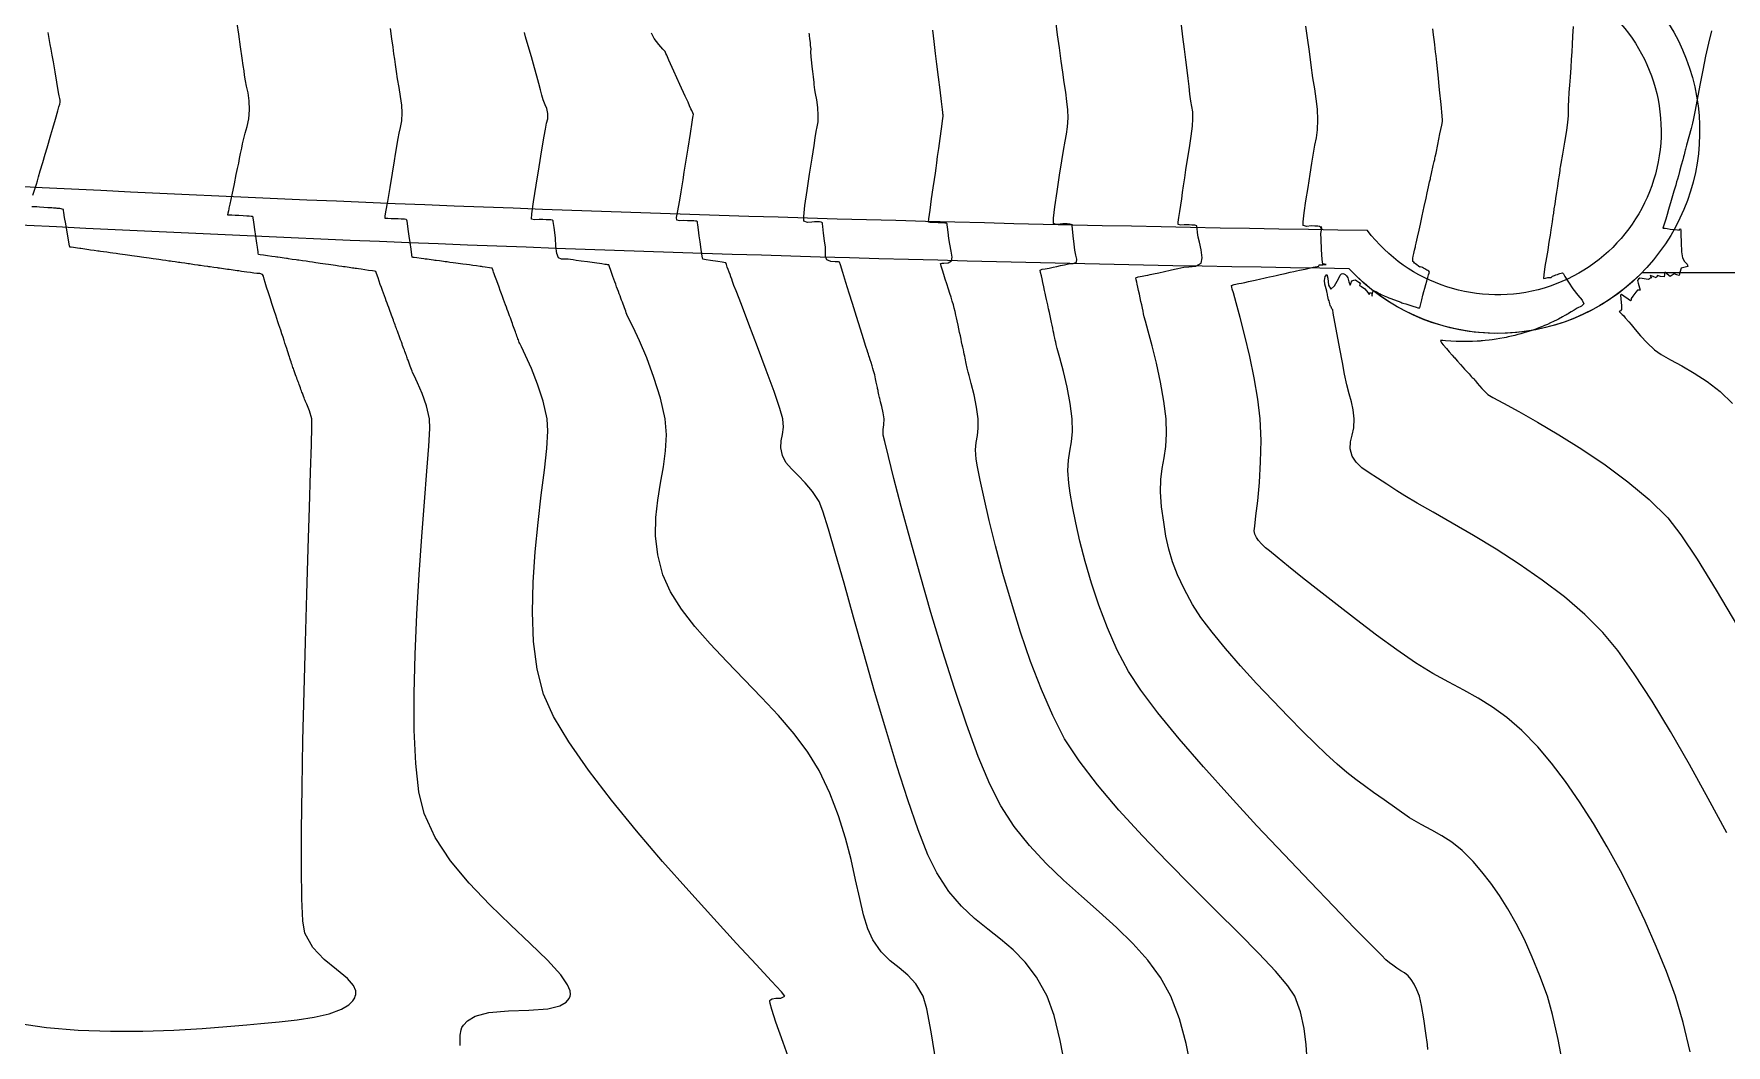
# Model space of a CAD drawing. Header units: millimetres. Extents: x 340454 to 342791, y 6993867 to 6995092.
# Drawn here: x 341503.4 to 341591.3, y 6994450.8 to 6994503.4 of the extents above; entities that cross this region are included whole.
import ezdxf

# ---------------------------------------------------------------- set-up
doc = ezdxf.new("R2010")
doc.units = ezdxf.units.MM
doc.header["$LTSCALE"] = 10
for name, color, linetype in [('T-HM-CURVA_INTERMEDIARIA', 45, 'Continuous'), ('T-HM-CURVA_MESTRA', 20, 'Continuous'), ('URB-Calçadas', 2, 'Continuous'), ('URB-Quadras', 3, 'Continuous')]:
    doc.layers.add(name, color=color, linetype=linetype)

msp = doc.modelspace()

# ---------------------------------------------------------------- linework, layer by layer
at = {"layer": 'T-HM-CURVA_INTERMEDIARIA', "color": 45, "linetype": 'Continuous', "lineweight": -3, "flags": 128}
for points, elevation in [([(341542.719, 6994449.765), (341542.279, 6994450.973), (341541.906, 6994452.037), (341541.694, 6994452.688), (341541.604, 6994453.011), (341541.585, 6994453.131), (341541.589, 6994453.159), (341541.617, 6994453.197), (341541.707, 6994453.248), (341541.893, 6994453.277), (341542.161, 6994453.289), (341542.364, 6994453.383), (341542.19, 6994453.611), (341541.678, 6994454.175), (341540.884, 6994455.029), (341539.865, 6994456.125), (341538.677, 6994457.415), (341537.376, 6994458.853), (341536.018, 6994460.391), (341534.66, 6994461.982), (341533.358, 6994463.578), (341532.169, 6994465.133), (341531.148, 6994466.598), (341530.352, 6994467.926), (341529.837, 6994469.071), (341529.501, 6994470.376), (341529.317, 6994471.813), (341529.256, 6994473.337), (341529.292, 6994474.904), (341529.399, 6994476.47), (341529.551, 6994477.991), (341529.719, 6994479.423), (341529.878, 6994480.723), (341530.001, 6994481.845), (341530.06, 6994482.746), (341530.031, 6994483.383), (341529.819, 6994484.294), (341529.525, 6994485.189), (341529.202, 6994486.003), (341528.905, 6994486.67), (341528.685, 6994487.122), (341528.598, 6994487.295), (341528.575, 6994487.356), (341528.553, 6994487.417), (341528.53, 6994487.481), (341528.505, 6994487.546), (341528.481, 6994487.614), (341528.455, 6994487.685), (341528.428, 6994487.757), (341528.401, 6994487.833), (341528.372, 6994487.91), (341528.343, 6994487.991), (341528.312, 6994488.074), (341528.28, 6994488.161), (341528.248, 6994488.249), (341528.215, 6994488.339), (341528.182, 6994488.43), (341528.147, 6994488.524), (341528.112, 6994488.621), (341528.074, 6994488.725), (341528.035, 6994488.83), (341527.994, 6994488.943), (341527.952, 6994489.058), (341527.906, 6994489.182), (341527.861, 6994489.306), (341527.811, 6994489.443), (341527.761, 6994489.58), (341527.705, 6994489.731), (341527.65, 6994489.882), (341527.588, 6994490.05), (341527.525, 6994490.222), (341527.458, 6994490.405), (341527.371, 6994490.642), (341527.312, 6994490.803), (341527.271, 6994490.916), (341527.24, 6994491.002), (341527.217, 6994491.065), (341527.196, 6994491.121), (341527.162, 6994491.213), (341527.036, 6994491.234), (341526.805, 6994491.268), (341526.67, 6994491.286), (341526.607, 6994491.295), (341526.545, 6994491.303), (341526.359, 6994491.327), (341526.16, 6994491.353), (341526.077, 6994491.364), (341525.994, 6994491.375), (341525.838, 6994491.395), (341525.651, 6994491.42), (341525.53, 6994491.436), (341525.409, 6994491.452), (341525.282, 6994491.469), (341525.141, 6994491.488), (341524.969, 6994491.511), (341524.829, 6994491.53), (341524.731, 6994491.543), (341524.632, 6994491.556), (341524.432, 6994491.583), (341524.254, 6994491.607), (341524.189, 6994491.616), (341524.124, 6994491.625), (341524.001, 6994491.641), (341523.795, 6994491.67), (341523.683, 6994491.685), (341523.615, 6994491.694), (341523.486, 6994491.712), (341523.25, 6994491.744), (341523.116, 6994491.763), (341523.064, 6994491.768), (341523.016, 6994491.777), (341522.995, 6994491.904), (341522.954, 6994492.197), (341522.905, 6994492.548), (341522.859, 6994492.865), (341522.806, 6994493.231), (341522.763, 6994493.532), (341522.744, 6994493.659), (341522.743, 6994493.71), (341522.695, 6994493.733), (341522.616, 6994493.747), (341522.559, 6994493.753), (341522.5, 6994493.757), (341522.437, 6994493.76), (341522.29, 6994493.766), (341522.11, 6994493.772), (341522.013, 6994493.776), (341521.917, 6994493.779), (341521.745, 6994493.782), (341521.603, 6994493.791), (341521.605, 6994493.849), (341521.616, 6994493.914), (341521.652, 6994494.135), (341521.742, 6994494.68), (341521.86, 6994495.4), (341521.983, 6994496.149), (341522.087, 6994496.778), (341522.146, 6994497.139), (341522.194, 6994497.427), (341522.231, 6994497.656), (341522.278, 6994497.943), (341522.336, 6994498.22), (341522.406, 6994498.523), (341522.466, 6994498.872), (341522.494, 6994499.282), (341522.473, 6994499.68), (341522.413, 6994500.134), (341522.334, 6994500.604), (341522.255, 6994501.05), (341522.193, 6994501.431), (341522.143, 6994501.786), (341522.104, 6994502.062), (341522.065, 6994502.338), (341522.016, 6994502.692), (341521.957, 6994503.12), (341521.883, 6994503.655)], 704), ([(341575.773, 6994450.615), (341575.741, 6994450.873), (341575.663, 6994451.466), (341575.557, 6994452.207), (341575.441, 6994452.908), (341575.329, 6994453.383), (341575.195, 6994453.725), (341575.053, 6994454.011), (341574.903, 6994454.246), (341574.747, 6994454.439), (341574.554, 6994454.608), (341574.369, 6994454.713), (341574.149, 6994454.85), (341573.944, 6994454.997), (341573.783, 6994455.117), (341573.594, 6994455.283), (341573.358, 6994455.517), (341572.791, 6994456.089), (341571.948, 6994456.947), (341570.882, 6994458.042), (341569.647, 6994459.323), (341568.299, 6994460.741), (341566.891, 6994462.244), (341565.477, 6994463.783), (341564.112, 6994465.307), (341562.85, 6994466.766), (341561.745, 6994468.11), (341560.851, 6994469.288), (341560.223, 6994470.251), (341559.638, 6994471.368), (341559.123, 6994472.525), (341558.675, 6994473.695), (341558.29, 6994474.851), (341557.964, 6994475.969), (341557.695, 6994477.02), (341557.48, 6994477.98), (341557.314, 6994478.822), (341557.195, 6994479.52), (341557.119, 6994480.048), (341557.075, 6994480.696), (341557.107, 6994481.23), (341557.18, 6994481.709), (341557.258, 6994482.189), (341557.307, 6994482.727), (341557.292, 6994483.383), (341557.191, 6994484.173), (341557.028, 6994485.023), (341556.839, 6994485.842), (341556.658, 6994486.545), (341556.521, 6994487.044), (341556.463, 6994487.251), (341556.439, 6994487.359), (341556.416, 6994487.467), (341556.392, 6994487.58), (341556.366, 6994487.703), (341556.339, 6994487.826), (341556.31, 6994487.961), (341556.281, 6994488.096), (341556.249, 6994488.245), (341556.218, 6994488.393), (341556.182, 6994488.56), (341556.146, 6994488.727), (341556.107, 6994488.91), (341556.067, 6994489.098), (341556.023, 6994489.301), (341555.991, 6994489.449), (341555.963, 6994489.579), (341555.929, 6994489.742), (341555.893, 6994489.909), (341555.861, 6994490.057), (341555.821, 6994490.242), (341555.774, 6994490.463), (341555.731, 6994490.663), (341555.699, 6994490.814), (341555.641, 6994490.978), (341555.636, 6994491.107), (341555.73, 6994491.155), (341555.897, 6994491.179), (341556.098, 6994491.21), (341556.303, 6994491.255), (341556.502, 6994491.299), (341556.691, 6994491.341), (341556.896, 6994491.387), (341557.1, 6994491.432), (341557.345, 6994491.45), (341557.516, 6994491.524), (341557.539, 6994491.676), (341557.492, 6994491.89), (341557.44, 6994492.151), (341557.402, 6994492.464), (341557.352, 6994492.882), (341557.308, 6994493.248), (341557.289, 6994493.406), (341557.288, 6994493.457), (341557.243, 6994493.481), (341557.179, 6994493.494), (341557.119, 6994493.501), (341557.033, 6994493.506), (341556.942, 6994493.51), (341556.806, 6994493.515), (341556.67, 6994493.497), (341556.47, 6994493.481), (341556.317, 6994493.535), (341556.316, 6994493.802), (341556.388, 6994494.4), (341556.506, 6994495.191), (341556.64, 6994496.034), (341556.762, 6994496.793), (341556.844, 6994497.328), (341556.924, 6994497.806), (341556.998, 6994498.178), (341557.055, 6994498.55), (341557.08, 6994499.028), (341557.065, 6994499.428), (341557.022, 6994499.869), (341556.957, 6994500.347), (341556.881, 6994500.857), (341556.801, 6994501.395), (341556.727, 6994501.957), (341556.635, 6994502.657), (341556.539, 6994503.337), (341556.457, 6994503.924)], 699), ([(341582.832, 6994449.598), (341582.536, 6994451.145), (341582.249, 6994452.43), (341581.976, 6994453.383), (341581.59, 6994454.443), (341581.191, 6994455.423), (341580.78, 6994456.326), (341580.358, 6994457.158), (341579.926, 6994457.921), (341579.485, 6994458.621), (341579.036, 6994459.263), (341578.579, 6994459.85), (341578.117, 6994460.387), (341577.545, 6994460.96), (341577.012, 6994461.388), (341576.495, 6994461.722), (341575.972, 6994462.012), (341575.422, 6994462.308), (341574.822, 6994462.658), (341574.149, 6994463.114), (341573.498, 6994463.584), (341572.952, 6994463.972), (341572.473, 6994464.314), (341572.024, 6994464.648), (341571.565, 6994465.013), (341571.059, 6994465.446), (341570.468, 6994465.985), (341569.939, 6994466.49), (341569.279, 6994467.14), (341568.524, 6994467.902), (341567.709, 6994468.744), (341566.87, 6994469.636), (341566.041, 6994470.546), (341565.259, 6994471.443), (341564.559, 6994472.294), (341563.975, 6994473.069), (341563.544, 6994473.736), (341563.108, 6994474.545), (341562.77, 6994475.272), (341562.511, 6994475.951), (341562.316, 6994476.611), (341562.166, 6994477.287), (341562.046, 6994478.009), (341561.937, 6994478.809), (341561.878, 6994479.582), (341561.901, 6994480.232), (341561.974, 6994480.81), (341562.068, 6994481.364), (341562.153, 6994481.944), (341562.198, 6994482.601), (341562.174, 6994483.383), (341562.062, 6994484.303), (341561.883, 6994485.292), (341561.667, 6994486.277), (341561.445, 6994487.182), (341561.246, 6994487.935), (341561.1, 6994488.462), (341561.037, 6994488.688), (341561.005, 6994488.836), (341560.973, 6994488.984), (341560.941, 6994489.137), (341560.904, 6994489.307), (341560.867, 6994489.479), (341560.828, 6994489.662), (341560.788, 6994489.851), (341560.744, 6994490.052), (341560.707, 6994490.224), (341560.675, 6994490.378), (341560.652, 6994490.483), (341560.611, 6994490.608), (341560.603, 6994490.712), (341560.723, 6994490.755), (341560.935, 6994490.794), (341561.095, 6994490.821), (341561.221, 6994490.849), (341561.347, 6994490.877), (341561.513, 6994490.914), (341561.787, 6994490.974), (341562.097, 6994491.043), (341562.379, 6994491.106), (341562.611, 6994491.157), (341562.782, 6994491.195), (341562.94, 6994491.23), (341563.099, 6994491.266), (341563.355, 6994491.276), (341563.72, 6994491.31), (341564.001, 6994491.466), (341564.054, 6994491.751), (341563.995, 6994492.154), (341563.899, 6994492.553), (341563.837, 6994492.828), (341563.808, 6994493.065), (341563.784, 6994493.263), (341563.774, 6994493.348), (341563.772, 6994493.402), (341563.714, 6994493.426), (341563.663, 6994493.436), (341563.594, 6994493.443), (341563.514, 6994493.448), (341563.363, 6994493.454), (341563.119, 6994493.464), (341562.932, 6994493.446), (341562.802, 6994493.477), (341562.791, 6994493.601), (341562.828, 6994493.84), (341562.887, 6994494.152), (341562.943, 6994494.49), (341562.988, 6994494.814), (341563.032, 6994495.133), (341563.082, 6994495.487), (341563.141, 6994495.911), (341563.202, 6994496.318), (341563.288, 6994496.859), (341563.384, 6994497.465), (341563.472, 6994498.066), (341563.538, 6994498.591), (341563.565, 6994498.97), (341563.553, 6994499.328), (341563.516, 6994499.608), (341563.465, 6994499.887), (341563.411, 6994500.246), (341563.362, 6994500.653), (341563.314, 6994501.056), (341563.26, 6994501.5), (341563.196, 6994502.035), (341563.127, 6994502.593), (341563.048, 6994503.234), (341562.973, 6994503.841)], 698), ([(341589.395, 6994450.5), (341589.033, 6994452.02), (341588.624, 6994453.383), (341588.156, 6994454.664), (341587.629, 6994455.972), (341587.05, 6994457.29), (341586.426, 6994458.603), (341585.767, 6994459.895), (341585.078, 6994461.15), (341584.37, 6994462.354), (341583.648, 6994463.49), (341582.922, 6994464.542), (341582.199, 6994465.496), (341581.486, 6994466.336), (341580.656, 6994467.185), (341579.875, 6994467.861), (341579.123, 6994468.407), (341578.381, 6994468.866), (341577.63, 6994469.282), (341576.851, 6994469.698), (341576.024, 6994470.157), (341575.129, 6994470.703), (341574.149, 6994471.378), (341573.109, 6994472.149), (341572.07, 6994472.936), (341571.062, 6994473.713), (341570.115, 6994474.452), (341569.258, 6994475.129), (341568.523, 6994475.718), (341567.938, 6994476.191), (341567.535, 6994476.523), (341567.342, 6994476.687), (341567.133, 6994476.891), (341566.973, 6994477.069), (341566.865, 6994477.221), (341566.788, 6994477.388), (341566.754, 6994477.571), (341566.775, 6994477.809), (341566.841, 6994478.346), (341566.929, 6994479.121), (341567.017, 6994480.073), (341567.082, 6994481.141), (341567.103, 6994482.265), (341567.057, 6994483.383), (341566.936, 6994484.403), (341566.746, 6994485.506), (341566.513, 6994486.625), (341566.261, 6994487.693), (341566.019, 6994488.643), (341565.813, 6994489.409), (341565.668, 6994489.926), (341565.611, 6994490.125), (341565.579, 6994490.228), (341565.57, 6994490.317), (341565.705, 6994490.358), (341565.944, 6994490.405), (341566.091, 6994490.432), (341566.175, 6994490.451), (341566.259, 6994490.47), (341566.447, 6994490.511), (341566.796, 6994490.589), (341567.093, 6994490.655), (341567.256, 6994490.691), (341567.386, 6994490.719), (341567.548, 6994490.756), (341567.726, 6994490.795), (341567.891, 6994490.831), (341568.095, 6994490.877), (341568.359, 6994490.935), (341568.618, 6994490.993), (341568.8, 6994491.033), (341568.949, 6994491.066), (341569.098, 6994491.099), (341569.389, 6994491.164), (341569.805, 6994491.256), (341570.022, 6994491.304), (341570.1, 6994491.321), (341570.124, 6994491.381), (341570.307, 6994491.39), (341570.487, 6994491.407), (341570.406, 6994491.41), (341570.309, 6994491.419), (341570.284, 6994491.661), (341570.25, 6994492.181), (341570.222, 6994492.716), (341570.212, 6994493.007), (341570.239, 6994493.188), (341570.26, 6994493.289), (341570.195, 6994493.291), (341570.26, 6994493.338), (341570.195, 6994493.34), (341570.256, 6994493.347), (341570.193, 6994493.348), (341570.135, 6994493.377), (341570.056, 6994493.387), (341570.006, 6994493.39), (341569.9, 6994493.394), (341569.708, 6994493.401), (341569.483, 6994493.376), (341569.288, 6994493.418), (341569.284, 6994493.623), (341569.339, 6994494.083), (341569.432, 6994494.707), (341569.543, 6994495.406), (341569.653, 6994496.091), (341569.74, 6994496.67), (341569.824, 6994497.19), (341569.906, 6994497.602), (341569.977, 6994497.979), (341570.028, 6994498.391), (341570.051, 6994498.912), (341570.032, 6994499.476), (341569.975, 6994500), (341569.893, 6994500.526), (341569.8, 6994501.095), (341569.709, 6994501.749), (341569.614, 6994502.474), (341569.514, 6994503.178), (341569.43, 6994503.786)], 697), ([(341591.289, 6994461.874), (341590.334, 6994463.663), (341589.355, 6994465.432), (341588.373, 6994467.131), (341587.411, 6994468.714), (341586.489, 6994470.133), (341585.63, 6994471.339), (341584.856, 6994472.285), (341583.922, 6994473.22), (341582.861, 6994474.129), (341581.712, 6994475.003), (341580.516, 6994475.833), (341579.311, 6994476.609), (341578.138, 6994477.323), (341577.037, 6994477.966), (341576.048, 6994478.529), (341575.21, 6994479.001), (341574.564, 6994479.376), (341574.149, 6994479.642), (341573.636, 6994479.994), (341573.154, 6994480.296), (341572.719, 6994480.571), (341572.345, 6994480.839), (341572.047, 6994481.123), (341571.838, 6994481.444), (341571.733, 6994481.831), (341571.756, 6994482.182), (341571.841, 6994482.533), (341571.924, 6994482.921), (341571.939, 6994483.383), (341571.881, 6994483.851), (341571.794, 6994484.268), (341571.687, 6994484.682), (341571.567, 6994485.142), (341571.443, 6994485.697), (341571.326, 6994486.303), (341571.192, 6994487.023), (341571.058, 6994487.757), (341570.941, 6994488.405), (341570.858, 6994488.869), (341570.825, 6994489.047), (341570.775, 6994489.095), (341570.761, 6994489.145), (341570.747, 6994489.193), (341570.708, 6994489.232), (341570.695, 6994489.286), (341570.678, 6994489.352), (341570.656, 6994489.442), (341570.637, 6994489.52), (341570.613, 6994489.567), (341570.593, 6994489.659), (341570.578, 6994489.732), (341570.561, 6994489.809), (341570.549, 6994489.867), (341570.537, 6994489.922), (341570.526, 6994489.971), (341570.516, 6994490.02), (341570.481, 6994490.14), (341570.421, 6994490.375), (341570.396, 6994490.577), (341570.442, 6994490.782), (341570.521, 6994490.881), (341570.565, 6994490.685), (341570.615, 6994490.321), (341570.725, 6994490.111), (341570.921, 6994490.289), (341571.121, 6994490.648), (341571.217, 6994490.85), (341571.281, 6994490.922), (341571.345, 6994490.924), (341571.407, 6994490.908), (341571.48, 6994490.881), (341571.544, 6994490.808), (341571.615, 6994490.704), (341571.668, 6994490.492), (341571.727, 6994490.322), (341571.773, 6994490.42), (341571.818, 6994490.544), (341571.921, 6994490.584), (341572.014, 6994490.597), (341572.08, 6994490.558), (341572.131, 6994490.52), (341572.186, 6994490.486), (341572.264, 6994490.436), (341572.241, 6994490.379), (341572.22, 6994490.316), (341572.32, 6994490.254), (341572.496, 6994490.131), (341572.645, 6994489.952), (341572.723, 6994489.848), (341572.76, 6994489.9), (341572.792, 6994489.952), (341572.858, 6994489.908), (341572.864, 6994489.826), (341572.878, 6994489.748), (341572.884, 6994489.811), (341572.885, 6994489.893), (341572.909, 6994489.977), (341572.946, 6994490.048), (341573.098, 6994489.978), (341573.243, 6994489.896), (341573.292, 6994489.873), (341573.34, 6994489.85), (341573.502, 6994489.779), (341573.669, 6994489.705), (341573.738, 6994489.674), (341573.792, 6994489.649), (341573.847, 6994489.627), (341573.98, 6994489.578), (341574.225, 6994489.487), (341574.365, 6994489.435), (341574.416, 6994489.415), (341574.467, 6994489.396), (341574.619, 6994489.35), (341574.889, 6994489.269), (341575.045, 6994489.222), (341575.106, 6994489.205), (341575.167, 6994489.189), (341575.256, 6994489.157), (341575.351, 6994489.143), (341575.394, 6994489.287), (341575.454, 6994489.566), (341575.507, 6994489.807), (341575.557, 6994489.991), (341575.611, 6994490.175), (341575.664, 6994490.358), (341575.713, 6994490.53), (341575.737, 6994490.614), (341575.75, 6994490.666), (341575.764, 6994490.717), (341575.784, 6994490.795), (341575.804, 6994490.87), (341575.834, 6994490.954), (341575.853, 6994491.008), (341575.818, 6994491.045), (341575.771, 6994491.08), (341575.717, 6994491.114), (341575.67, 6994491.141), (341575.619, 6994491.169), (341575.539, 6994491.211), (341575.493, 6994491.236), (341575.409, 6994491.284), (341575.352, 6994491.269), (341575.285, 6994491.317), (341575.202, 6994491.378), (341575.134, 6994491.428), (341575.081, 6994491.468), (341575.032, 6994491.516), (341574.983, 6994491.549), (341574.981, 6994491.623), (341574.985, 6994491.724), (341575.008, 6994491.832), (341575.042, 6994491.972), (341575.081, 6994492.141), (341575.108, 6994492.261), (341575.121, 6994492.32), (341575.134, 6994492.378), (341575.166, 6994492.515), (341575.235, 6994492.816), (341575.317, 6994493.177), (341575.384, 6994493.488), (341575.48, 6994493.932), (341575.583, 6994494.416), (341575.675, 6994494.847), (341575.736, 6994495.13), (341575.803, 6994495.433), (341575.86, 6994495.687), (341575.886, 6994495.801), (341575.897, 6994495.854), (341575.909, 6994495.907), (341575.959, 6994496.131), (341576.05, 6994496.535), (341576.1, 6994496.759), (341576.122, 6994496.855), (341576.135, 6994496.916), (341576.151, 6994496.985), (341576.192, 6994497.184), (341576.286, 6994497.64), (341576.398, 6994498.18), (341576.491, 6994498.633), (341576.531, 6994498.824), (341576.533, 6994498.896), (341576.51, 6994499.128), (341576.452, 6994499.706), (341576.376, 6994500.469), (341576.298, 6994501.253), (341576.233, 6994501.897), (341576.198, 6994502.236), (341576.173, 6994502.452), (341576.152, 6994502.622), (341576.125, 6994502.837), (341576.096, 6994503.085), (341576.066, 6994503.332), (341576.03, 6994503.637)], 696), ([(341503.316, 6994495.007), (341503.43, 6994495.362), (341503.493, 6994495.575), (341503.543, 6994495.745), (341503.605, 6994495.959), (341503.695, 6994496.263), (341503.824, 6994496.698), (341503.954, 6994497.138), (341504.05, 6994497.462), (341504.12, 6994497.702), (341504.176, 6994497.893), (341504.246, 6994498.134), (341504.345, 6994498.477), (341504.48, 6994498.948), (341504.603, 6994499.378), (341504.667, 6994499.599), (341504.709, 6994499.734), (341504.735, 6994499.84), (341504.721, 6994499.941), (341504.704, 6994500.016), (341504.693, 6994500.087), (341504.68, 6994500.157), (341504.665, 6994500.248), (341504.632, 6994500.435), (341504.557, 6994500.865), (341504.463, 6994501.405), (341504.373, 6994501.921), (341504.311, 6994502.277), (341504.255, 6994502.589), (341504.211, 6994502.837), (341504.155, 6994503.149), (341504.102, 6994503.453)], 706), ([(341550.23, 6994449.921), (341549.968, 6994451.543), (341549.739, 6994452.731), (341549.553, 6994453.383), (341549.175, 6994454.022), (341548.752, 6994454.485), (341548.3, 6994454.858), (341547.836, 6994455.229), (341547.376, 6994455.684), (341546.938, 6994456.31), (341546.682, 6994456.886), (341546.462, 6994457.613), (341546.257, 6994458.469), (341546.046, 6994459.433), (341545.806, 6994460.483), (341545.518, 6994461.598), (341545.16, 6994462.756), (341544.711, 6994463.935), (341544.149, 6994465.113), (341543.562, 6994466.07), (341542.846, 6994467.022), (341542.035, 6994467.968), (341541.16, 6994468.909), (341540.255, 6994469.843), (341539.354, 6994470.77), (341538.488, 6994471.689), (341537.69, 6994472.599), (341536.994, 6994473.5), (341536.432, 6994474.391), (341536.038, 6994475.272), (341535.766, 6994476.313), (341535.657, 6994477.303), (341535.672, 6994478.248), (341535.771, 6994479.156), (341535.914, 6994480.034), (341536.063, 6994480.889), (341536.178, 6994481.727), (341536.219, 6994482.556), (341536.148, 6994483.383), (341535.905, 6994484.463), (341535.572, 6994485.536), (341535.193, 6994486.546), (341534.817, 6994487.434), (341534.488, 6994488.144), (341534.255, 6994488.619), (341534.162, 6994488.802), (341534.132, 6994488.886), (341534.101, 6994488.971), (341534.069, 6994489.058), (341534.035, 6994489.15), (341534.001, 6994489.244), (341533.965, 6994489.342), (341533.928, 6994489.441), (341533.89, 6994489.547), (341533.851, 6994489.653), (341533.809, 6994489.766), (341533.768, 6994489.88), (341533.723, 6994490.002), (341533.679, 6994490.122), (341533.633, 6994490.248), (341533.587, 6994490.374), (341533.539, 6994490.504), (341533.49, 6994490.637), (341533.437, 6994490.782), (341533.383, 6994490.929), (341533.326, 6994491.085), (341533.26, 6994491.273), (341533.219, 6994491.377), (341533.163, 6994491.388), (341533.109, 6994491.393), (341533.025, 6994491.405), (341532.856, 6994491.428), (341532.49, 6994491.48), (341532.11, 6994491.533), (341531.796, 6994491.577), (341531.537, 6994491.614), (341531.377, 6994491.636), (341531.244, 6994491.655), (341531.111, 6994491.673), (341530.967, 6994491.669), (341530.775, 6994491.672), (341530.61, 6994491.744), (341530.532, 6994491.968), (341530.482, 6994492.356), (341530.448, 6994492.767), (341530.422, 6994493.061), (341530.385, 6994493.318), (341530.354, 6994493.534), (341530.341, 6994493.626), (341530.34, 6994493.677), (341530.293, 6994493.7), (341530.215, 6994493.713), (341530.159, 6994493.719), (341530.101, 6994493.723), (341530.044, 6994493.726), (341529.971, 6994493.729), (341529.805, 6994493.734), (341529.615, 6994493.741), (341529.374, 6994493.716), (341529.211, 6994493.755), (341529.224, 6994494.024), (341529.311, 6994494.66), (341529.445, 6994495.522), (341529.601, 6994496.47), (341529.752, 6994497.365), (341529.871, 6994498.067), (341529.933, 6994498.435), (341529.996, 6994498.736), (341530.051, 6994498.976), (341530.058, 6994499.248), (341530.004, 6994499.501), (341529.914, 6994499.697), (341529.815, 6994499.948), (341529.746, 6994500.197), (341529.676, 6994500.48), (341529.595, 6994500.807), (341529.495, 6994501.187), (341529.372, 6994501.621), (341529.209, 6994502.185), (341529.041, 6994502.758), (341528.905, 6994503.219), (341528.839, 6994503.445)], 703), ([(341556.963, 6994449.579), (341556.676, 6994451.092), (341556.351, 6994452.384), (341555.988, 6994453.383), (341555.449, 6994454.369), (341554.86, 6994455.155), (341554.232, 6994455.798), (341553.577, 6994456.353), (341552.904, 6994456.878), (341552.226, 6994457.428), (341551.551, 6994458.06), (341550.892, 6994458.83), (341550.26, 6994459.795), (341549.804, 6994460.738), (341549.297, 6994462.025), (341548.754, 6994463.586), (341548.186, 6994465.352), (341547.607, 6994467.254), (341547.031, 6994469.224), (341546.469, 6994471.191), (341545.936, 6994473.087), (341545.443, 6994474.843), (341545.006, 6994476.389), (341544.635, 6994477.657), (341544.345, 6994478.577), (341544.149, 6994479.08), (341543.807, 6994479.614), (341543.432, 6994480.057), (341543.055, 6994480.435), (341542.709, 6994480.778), (341542.426, 6994481.115), (341542.239, 6994481.472), (341542.156, 6994481.882), (341542.176, 6994482.234), (341542.242, 6994482.573), (341542.291, 6994482.941), (341542.265, 6994483.383), (341542.116, 6994483.914), (341541.812, 6994484.802), (341541.407, 6994485.918), (341540.953, 6994487.129), (341540.504, 6994488.305), (341540.114, 6994489.314), (341539.838, 6994490.026), (341539.727, 6994490.309), (341539.688, 6994490.417), (341539.648, 6994490.524), (341539.608, 6994490.636), (341539.564, 6994490.754), (341539.521, 6994490.872), (341539.475, 6994490.999), (341539.425, 6994491.134), (341539.379, 6994491.26), (341539.339, 6994491.392), (341539.296, 6994491.487), (341539.208, 6994491.509), (341539.11, 6994491.517), (341538.886, 6994491.554), (341538.511, 6994491.614), (341538.29, 6994491.65), (341538.194, 6994491.658), (341538.111, 6994491.679), (341538.077, 6994491.836), (341538.023, 6994492.178), (341537.966, 6994492.572), (341537.922, 6994492.885), (341537.882, 6994493.196), (341537.851, 6994493.457), (341537.839, 6994493.568), (341537.837, 6994493.621), (341537.777, 6994493.647), (341537.727, 6994493.656), (341537.637, 6994493.665), (341537.58, 6994493.668), (341537.498, 6994493.671), (341537.317, 6994493.677), (341537.127, 6994493.684), (341536.903, 6994493.66), (341536.751, 6994493.696), (341536.738, 6994493.84), (341536.785, 6994494.11), (341536.859, 6994494.459), (341536.931, 6994494.84), (341536.985, 6994495.181), (341537.033, 6994495.48), (341537.083, 6994495.797), (341537.146, 6994496.189), (341537.229, 6994496.714), (341537.346, 6994497.447), (341537.466, 6994498.201), (341537.559, 6994498.791), (341537.598, 6994499.033), (341537.611, 6994499.118), (341537.623, 6994499.19), (341537.587, 6994499.271), (341537.533, 6994499.393), (341537.49, 6994499.489), (341537.422, 6994499.642), (341537.339, 6994499.827), (341537.193, 6994500.151), (341536.919, 6994500.757), (341536.607, 6994501.446), (341536.347, 6994502.018), (341536.232, 6994502.274), (341536.192, 6994502.368), (341536.148, 6994502.46), (341536.037, 6994502.584), (341535.821, 6994502.826), (341535.587, 6994503.133), (341535.439, 6994503.415)], 702), ([(341563.469, 6994449.605), (341563.22, 6994450.93), (341562.876, 6994452.206), (341562.422, 6994453.383), (341561.884, 6994454.353), (341561.219, 6994455.26), (341560.45, 6994456.12), (341559.604, 6994456.948), (341558.704, 6994457.763), (341557.777, 6994458.58), (341556.845, 6994459.416), (341555.935, 6994460.287), (341555.071, 6994461.211), (341554.278, 6994462.203), (341553.581, 6994463.28), (341553.016, 6994464.41), (341552.418, 6994465.848), (341551.799, 6994467.527), (341551.173, 6994469.378), (341550.554, 6994471.333), (341549.955, 6994473.323), (341549.391, 6994475.282), (341548.874, 6994477.139), (341548.418, 6994478.828), (341548.038, 6994480.279), (341547.746, 6994481.424), (341547.556, 6994482.196), (341547.483, 6994482.525), (341547.48, 6994482.829), (341547.519, 6994483.076), (341547.527, 6994483.383), (341547.481, 6994483.696), (341547.41, 6994484.019), (341547.344, 6994484.273), (341547.314, 6994484.377), (341547.302, 6994484.432), (341547.289, 6994484.493), (341547.275, 6994484.559), (341547.259, 6994484.633), (341547.242, 6994484.713), (341547.223, 6994484.803), (341547.212, 6994484.853), (341547.201, 6994484.904), (341547.189, 6994484.959), (341547.177, 6994485.017), (341547.163, 6994485.08), (341547.149, 6994485.146), (341547.134, 6994485.217), (341547.118, 6994485.293), (341547.1, 6994485.374), (341547.081, 6994485.463), (341547.062, 6994485.557), (341547.039, 6994485.662), (341547.01, 6994485.767), (341546.976, 6994485.882), (341546.94, 6994486.001), (341546.897, 6994486.138), (341546.845, 6994486.303), (341546.8, 6994486.446), (341546.764, 6994486.561), (341546.734, 6994486.659), (341546.708, 6994486.743), (341546.682, 6994486.826), (341546.643, 6994486.95), (341546.598, 6994487.093), (341546.565, 6994487.199), (341546.532, 6994487.306), (341546.461, 6994487.533), (341546.301, 6994488.046), (341546.094, 6994488.706), (341545.885, 6994489.376), (341545.717, 6994489.917), (341545.545, 6994490.47), (341545.384, 6994490.988), (341545.264, 6994491.375), (341545.213, 6994491.529), (341545.163, 6994491.54), (341545.11, 6994491.546), (341544.99, 6994491.538), (341544.757, 6994491.549), (341544.554, 6994491.636), (341544.479, 6994491.808), (341544.479, 6994492.032), (341544.472, 6994492.306), (341544.434, 6994492.621), (341544.385, 6994493.022), (341544.343, 6994493.369), (341544.324, 6994493.518), (341544.324, 6994493.569), (341544.256, 6994493.598), (341544.168, 6994493.611), (341544.118, 6994493.615), (341544.068, 6994493.618), (341544.001, 6994493.621), (341543.912, 6994493.624), (341543.776, 6994493.602), (341543.538, 6994493.583), (341543.353, 6994493.646), (341543.348, 6994493.899), (341543.411, 6994494.471), (341543.52, 6994495.244), (341543.651, 6994496.099), (341543.781, 6994496.919), (341543.888, 6994497.586), (341543.949, 6994497.981), (341544.004, 6994498.307), (341544.055, 6994498.56), (341544.093, 6994498.814), (341544.108, 6994499.14), (341544.083, 6994499.55), (341544.025, 6994499.957), (341543.964, 6994500.288), (341543.93, 6994500.467), (341543.909, 6994500.616), (341543.893, 6994500.746), (341543.886, 6994500.868), (341543.879, 6994500.991), (341543.86, 6994501.156), (341543.826, 6994501.422), (341543.793, 6994501.684), (341543.767, 6994501.875), (341543.746, 6994502.028), (341543.731, 6994502.191), (341543.726, 6994502.451), (341543.728, 6994502.604), (341543.72, 6994502.691), (341543.709, 6994502.777), (341543.694, 6994502.917), (341543.67, 6994503.14), (341543.655, 6994503.273), (341543.646, 6994503.35), (341543.638, 6994503.426)], 701), ([(341590.501, 6994503.532), (341590.345, 6994502.9), (341590.198, 6994502.227), (341590.053, 6994501.49), (341589.899, 6994500.711), (341589.751, 6994499.968), (341589.627, 6994499.338), (341589.541, 6994498.902), (341589.508, 6994498.737), (341589.49, 6994498.667), (341589.437, 6994498.466), (341589.322, 6994498.028), (341589.207, 6994497.592), (341589.155, 6994497.392), (341589.141, 6994497.344), (341589.124, 6994497.279), (341589.101, 6994497.191), (341589.074, 6994497.1), (341589.043, 6994496.99), (341589.004, 6994496.842), (341588.928, 6994496.555), (341588.844, 6994496.239), (341588.78, 6994496.004), (341588.732, 6994495.834), (341588.691, 6994495.699), (341588.64, 6994495.529), (341588.547, 6994495.214), (341588.401, 6994494.72), (341588.262, 6994494.25), (341588.19, 6994494.006), (341588.156, 6994493.884), (341588.122, 6994493.761), (341588.073, 6994493.604), (341588.008, 6994493.397), (341587.979, 6994493.29), (341588.029, 6994493.286), (341588.087, 6994493.286), (341588.191, 6994493.269), (341588.359, 6994493.243), (341588.527, 6994493.22), (341588.735, 6994493.194), (341588.838, 6994493.182), (341588.844, 6994493.234), (341588.895, 6994493.246), (341588.911, 6994493.173), (341588.914, 6994492.977), (341588.925, 6994492.536), (341588.949, 6994492.056), (341588.992, 6994491.743), (341589.105, 6994491.554), (341589.236, 6994491.41), (341589.28, 6994491.303), (341589.125, 6994491.258), (341588.919, 6994491.204), (341588.849, 6994490.985), (341588.813, 6994490.82), (341588.694, 6994490.858), (341588.563, 6994490.911), (341588.458, 6994490.839), (341588.357, 6994490.775), (341588.203, 6994490.893), (341588.073, 6994490.997), (341588.061, 6994490.886), (341588.044, 6994490.762), (341587.859, 6994490.783), (341587.692, 6994490.822), (341587.655, 6994490.768), (341587.619, 6994490.715), (341587.466, 6994490.777), (341587.319, 6994490.834), (341587.356, 6994490.766), (341587.4, 6994490.703), (341587.317, 6994490.693), (341587.277, 6994490.661), (341587.232, 6994490.628), (341587.114, 6994490.645), (341586.902, 6994490.678), (341586.773, 6994490.69), (341586.711, 6994490.636), (341586.664, 6994490.567), (341586.695, 6994490.425), (341586.758, 6994490.191), (341586.788, 6994490.063), (341586.729, 6994490.065), (341586.664, 6994490.067), (341586.568, 6994489.954), (341586.409, 6994489.75), (341586.323, 6994489.635), (341586.325, 6994489.548), (341586.287, 6994489.508), (341586.166, 6994489.592), (341585.942, 6994489.749), (341585.82, 6994489.834), (341585.781, 6994489.8), (341585.795, 6994489.611), (341585.82, 6994489.26), (341585.827, 6994489.057), (341585.766, 6994488.999), (341585.713, 6994488.956), (341585.761, 6994488.904), (341585.806, 6994488.855), (341585.859, 6994488.809), (341585.926, 6994488.747), (341586.025, 6994488.63), (341586.2, 6994488.426), (341586.323, 6994488.276), (341586.534, 6994488.018), (341586.817, 6994487.69), (341587.156, 6994487.328), (341587.536, 6994486.971), (341587.893, 6994486.719), (341588.379, 6994486.444), (341588.96, 6994486.129), (341589.605, 6994485.761), (341590.28, 6994485.324), (341590.954, 6994484.803), (341591.594, 6994484.182)], 694), ([(341502.501, 6994451.98), (341504.024, 6994451.755), (341505.658, 6994451.624), (341507.343, 6994451.57), (341509.018, 6994451.578), (341510.625, 6994451.631), (341512.102, 6994451.713), (341513.389, 6994451.807), (341514.428, 6994451.896), (341515.157, 6994451.966), (341516.11, 6994452.06), (341517.043, 6994452.167), (341517.918, 6994452.302), (341518.696, 6994452.477), (341519.338, 6994452.707), (341519.727, 6994452.939), (341519.934, 6994453.145), (341520.027, 6994453.3), (341520.059, 6994453.383), (341520.082, 6994453.48), (341520.078, 6994453.67), (341519.962, 6994453.944), (341519.645, 6994454.305), (341519.079, 6994454.773), (341518.439, 6994455.298), (341517.849, 6994455.917), (341517.435, 6994456.669), (341517.341, 6994457.294), (341517.285, 6994458.448), (341517.261, 6994460.046), (341517.264, 6994462.006), (341517.291, 6994464.242), (341517.337, 6994466.672), (341517.396, 6994469.211), (341517.464, 6994471.775), (341517.536, 6994474.28), (341517.608, 6994476.643), (341517.675, 6994478.78), (341517.732, 6994480.606), (341517.774, 6994482.038), (341517.797, 6994482.991), (341517.797, 6994483.383), (341517.681, 6994483.798), (341517.538, 6994484.138), (341517.468, 6994484.281), (341517.447, 6994484.339), (341517.422, 6994484.405), (341517.395, 6994484.48), (341517.364, 6994484.564), (341517.346, 6994484.614), (341517.329, 6994484.66), (341517.309, 6994484.715), (341517.287, 6994484.775), (341517.263, 6994484.841), (341517.236, 6994484.914), (341517.206, 6994484.996), (341517.173, 6994485.087), (341517.146, 6994485.16), (341517.117, 6994485.237), (341517.095, 6994485.297), (341517.072, 6994485.362), (341517.046, 6994485.431), (341517.019, 6994485.506), (341516.989, 6994485.587), (341516.957, 6994485.675), (341516.94, 6994485.722), (341516.922, 6994485.771), (341516.903, 6994485.823), (341516.884, 6994485.876), (341516.863, 6994485.932), (341516.841, 6994485.991), (341516.82, 6994486.054), (341516.797, 6994486.119), (341516.774, 6994486.189), (341516.75, 6994486.264), (341516.722, 6994486.349), (341516.697, 6994486.425), (341516.677, 6994486.484), (341516.66, 6994486.536), (341516.637, 6994486.606), (341516.61, 6994486.688), (341516.57, 6994486.81), (341516.534, 6994486.92), (341516.493, 6994487.043), (341516.452, 6994487.168), (341516.405, 6994487.312), (341516.359, 6994487.454), (341516.303, 6994487.623), (341516.246, 6994487.797), (341516.183, 6994487.99), (341516.136, 6994488.133), (341516.093, 6994488.265), (341516.039, 6994488.428), (341515.982, 6994488.6), (341515.93, 6994488.761), (341515.864, 6994488.961), (341515.795, 6994489.172), (341515.729, 6994489.372), (341515.647, 6994489.621), (341515.547, 6994489.928), (341515.449, 6994490.225), (341515.371, 6994490.462), (341515.324, 6994490.642), (341515.288, 6994490.791), (341515.231, 6994490.888), (341515.099, 6994490.927), (341514.936, 6994490.931), (341514.794, 6994490.951), (341514.617, 6994490.976), (341514.428, 6994491.003), (341514.15, 6994491.043), (341514.005, 6994491.064), (341513.919, 6994491.076), (341513.714, 6994491.105), (341513.507, 6994491.135), (341513.411, 6994491.148), (341513.212, 6994491.177), (341513.01, 6994491.206), (341512.957, 6994491.213), (341512.903, 6994491.221), (341512.71, 6994491.248), (341512.513, 6994491.276), (341512.454, 6994491.285), (341512.396, 6994491.293), (341512.208, 6994491.32), (341512.018, 6994491.347), (341511.953, 6994491.356), (341511.888, 6994491.365), (341511.708, 6994491.391), (341511.524, 6994491.417), (341511.452, 6994491.427), (341511.38, 6994491.437), (341511.208, 6994491.462), (341511.031, 6994491.487), (341510.952, 6994491.498), (341510.873, 6994491.509), (341510.709, 6994491.533), (341510.539, 6994491.557), (341510.453, 6994491.569), (341510.366, 6994491.581), (341510.211, 6994491.603), (341510.049, 6994491.626), (341509.954, 6994491.64), (341509.859, 6994491.653), (341509.714, 6994491.674), (341509.561, 6994491.695), (341509.456, 6994491.71), (341509.352, 6994491.725), (341509.218, 6994491.744), (341509.075, 6994491.764), (341508.96, 6994491.78), (341508.845, 6994491.796), (341508.723, 6994491.813), (341508.591, 6994491.832), (341508.458, 6994491.851), (341508.338, 6994491.868), (341508.223, 6994491.884), (341508.109, 6994491.9), (341507.964, 6994491.92), (341507.831, 6994491.939), (341507.73, 6994491.953), (341507.63, 6994491.967), (341507.471, 6994491.99), (341507.324, 6994492.01), (341507.239, 6994492.022), (341507.154, 6994492.034), (341506.981, 6994492.059), (341506.818, 6994492.081), (341506.75, 6994492.091), (341506.682, 6994492.101), (341506.492, 6994492.127), (341506.312, 6994492.153), (341506.213, 6994492.166), (341506.006, 6994492.195), (341505.805, 6994492.223), (341505.75, 6994492.231), (341505.633, 6994492.248), (341505.418, 6994492.278), (341505.299, 6994492.294), (341505.228, 6994492.304), (341505.201, 6994492.448), (341505.142, 6994492.787), (341505.073, 6994493.191), (341505.017, 6994493.515), (341504.96, 6994493.843), (341504.916, 6994494.099), (341504.898, 6994494.204), (341504.893, 6994494.261), (341504.832, 6994494.28), (341504.772, 6994494.291), (341504.704, 6994494.301), (341504.624, 6994494.31), (341504.567, 6994494.315), (341504.513, 6994494.32), (341504.441, 6994494.326), (341504.388, 6994494.329), (341504.29, 6994494.336), (341504.084, 6994494.351), (341503.882, 6994494.365), (341503.652, 6994494.382), (341503.521, 6994494.391), (341503.449, 6994494.396), (341503.377, 6994494.401), (341503.26, 6994494.397)], 706)]:
    msp.add_lwpolyline(points, dxfattribs=dict(at, elevation=elevation))
at = {"layer": 'T-HM-CURVA_MESTRA', "color": 20, "linetype": 'Continuous', "lineweight": -3, "flags": 128}
for points, elevation in [([(341525.513, 6994450.831), (341525.497, 6994451.365), (341525.55, 6994451.645), (341525.597, 6994451.76), (341525.675, 6994451.888), (341525.88, 6994452.106), (341526.291, 6994452.345), (341526.99, 6994452.534), (341528.011, 6994452.631), (341529.075, 6994452.666), (341530.05, 6994452.737), (341530.678, 6994452.886), (341531.017, 6994453.085), (341531.164, 6994453.271), (341531.211, 6994453.383), (341531.229, 6994453.468), (341531.217, 6994453.658), (341531.086, 6994453.985), (341530.727, 6994454.5), (341530.036, 6994455.256), (341529.142, 6994456.124), (341528.119, 6994457.09), (341527.041, 6994458.139), (341525.98, 6994459.255), (341525.01, 6994460.426), (341524.205, 6994461.636), (341523.636, 6994462.87), (341523.365, 6994464.011), (341523.197, 6994465.478), (341523.116, 6994467.202), (341523.108, 6994469.115), (341523.16, 6994471.146), (341523.254, 6994473.227), (341523.378, 6994475.288), (341523.517, 6994477.262), (341523.655, 6994479.077), (341523.779, 6994480.666), (341523.873, 6994481.96), (341523.923, 6994482.888), (341523.914, 6994483.383), (341523.75, 6994484.055), (341523.523, 6994484.703), (341523.29, 6994485.256), (341523.107, 6994485.641), (341523.033, 6994485.788), (341523.005, 6994485.863), (341522.976, 6994485.943), (341522.945, 6994486.028), (341522.912, 6994486.119), (341522.894, 6994486.167), (341522.876, 6994486.216), (341522.857, 6994486.268), (341522.838, 6994486.321), (341522.818, 6994486.375), (341522.797, 6994486.43), (341522.777, 6994486.486), (341522.756, 6994486.544), (341522.734, 6994486.604), (341522.711, 6994486.667), (341522.687, 6994486.733), (341522.661, 6994486.802), (341522.635, 6994486.873), (341522.608, 6994486.948), (341522.579, 6994487.026), (341522.549, 6994487.109), (341522.517, 6994487.195), (341522.484, 6994487.286), (341522.449, 6994487.38), (341522.412, 6994487.482), (341522.374, 6994487.587), (341522.332, 6994487.701), (341522.281, 6994487.84), (341522.242, 6994487.945), (341522.218, 6994488.011), (341522.198, 6994488.067), (341522.171, 6994488.141), (341522.15, 6994488.197), (341522.127, 6994488.262), (341522.095, 6994488.347), (341522.066, 6994488.426), (341522.036, 6994488.508), (341522.005, 6994488.592), (341521.973, 6994488.68), (341521.94, 6994488.771), (341521.905, 6994488.866), (341521.869, 6994488.963), (341521.832, 6994489.067), (341521.793, 6994489.172), (341521.752, 6994489.284), (341521.711, 6994489.397), (341521.666, 6994489.519), (341521.621, 6994489.642), (341521.572, 6994489.776), (341521.523, 6994489.91), (341521.469, 6994490.057), (341521.415, 6994490.202), (341521.356, 6994490.365), (341521.297, 6994490.532), (341521.237, 6994490.709), (341521.165, 6994490.929), (341521.128, 6994491.041), (341521.061, 6994491.051), (341520.957, 6994491.066), (341520.744, 6994491.096), (341520.552, 6994491.124), (341520.358, 6994491.152), (341520.231, 6994491.17), (341520.127, 6994491.185), (341520.043, 6994491.198), (341519.979, 6994491.207), (341519.915, 6994491.216), (341519.733, 6994491.242), (341519.534, 6994491.271), (341519.443, 6994491.284), (341519.352, 6994491.298), (341519.2, 6994491.32), (341519.026, 6994491.345), (341518.909, 6994491.362), (341518.793, 6994491.379), (341518.666, 6994491.397), (341518.518, 6994491.418), (341518.365, 6994491.441), (341518.236, 6994491.459), (341518.123, 6994491.475), (341518.009, 6994491.492), (341517.837, 6994491.517), (341517.683, 6994491.539), (341517.592, 6994491.552), (341517.501, 6994491.565), (341517.31, 6994491.593), (341517.133, 6994491.618), (341517.063, 6994491.628), (341516.994, 6994491.638), (341516.785, 6994491.668), (341516.586, 6994491.697), (341516.536, 6994491.704), (341516.486, 6994491.711), (341516.366, 6994491.729), (341516.156, 6994491.759), (341516.041, 6994491.775), (341515.978, 6994491.784), (341515.898, 6994491.796), (341515.715, 6994491.822), (341515.499, 6994491.853), (341515.288, 6994491.881), (341515.111, 6994491.903), (341515.028, 6994491.921), (341515.013, 6994491.989), (341515.007, 6994492.067), (341514.993, 6994492.166), (341514.974, 6994492.297), (341514.943, 6994492.508), (341514.889, 6994492.877), (341514.839, 6994493.217), (341514.8, 6994493.486), (341514.768, 6994493.712), (341514.754, 6994493.809), (341514.752, 6994493.863), (341514.7, 6994493.885), (341514.644, 6994493.895), (341514.551, 6994493.907), (341514.483, 6994493.913), (341514.42, 6994493.917), (341514.23, 6994493.927), (341514.006, 6994493.938), (341513.908, 6994493.943), (341513.811, 6994493.949), (341513.638, 6994493.958), (341513.499, 6994493.965), (341513.434, 6994493.969), (341513.457, 6994494.082), (341513.485, 6994494.207), (341513.498, 6994494.268), (341513.511, 6994494.329), (341513.556, 6994494.542), (341513.658, 6994495.026), (341513.778, 6994495.598), (341513.877, 6994496.07), (341513.945, 6994496.395), (341514.001, 6994496.665), (341514.051, 6994496.909), (341514.102, 6994497.158), (341514.16, 6994497.438), (341514.207, 6994497.661), (341514.264, 6994497.941), (341514.339, 6994498.228), (341514.436, 6994498.569), (341514.523, 6994498.971), (341514.569, 6994499.437), (341514.55, 6994499.905), (341514.486, 6994500.311), (341514.409, 6994500.658), (341514.351, 6994500.948), (341514.311, 6994501.231), (341514.28, 6994501.456), (341514.24, 6994501.74), (341514.187, 6994502.115), (341514.102, 6994502.71), (341514.008, 6994503.365), (341513.93, 6994503.918)], 705), ([(341569.492, 6994450.079), (341569.445, 6994450.858), (341569.338, 6994451.711), (341569.149, 6994452.574), (341568.857, 6994453.383), (341568.498, 6994453.934), (341567.862, 6994454.683), (341566.997, 6994455.6), (341565.953, 6994456.658), (341564.777, 6994457.828), (341563.517, 6994459.081), (341562.221, 6994460.39), (341560.939, 6994461.725), (341559.717, 6994463.059), (341558.605, 6994464.362), (341557.651, 6994465.607), (341556.902, 6994466.765), (341556.284, 6994467.963), (341555.694, 6994469.313), (341555.136, 6994470.772), (341554.615, 6994472.293), (341554.135, 6994473.832), (341553.7, 6994475.343), (341553.316, 6994476.781), (341552.985, 6994478.1), (341552.714, 6994479.256), (341552.507, 6994480.202), (341552.368, 6994480.894), (341552.301, 6994481.287), (341552.274, 6994481.766), (341552.31, 6994482.152), (341552.369, 6994482.509), (341552.415, 6994482.898), (341552.41, 6994483.383), (341552.328, 6994483.987), (341552.196, 6994484.629), (341552.053, 6994485.212), (341551.938, 6994485.64), (341551.888, 6994485.814), (341551.874, 6994485.882), (341551.859, 6994485.95), (341551.844, 6994486.022), (341551.827, 6994486.098), (341551.811, 6994486.177), (341551.793, 6994486.26), (341551.774, 6994486.347), (341551.754, 6994486.439), (341551.734, 6994486.534), (341551.712, 6994486.637), (341551.689, 6994486.742), (341551.665, 6994486.856), (341551.64, 6994486.973), (341551.612, 6994487.102), (341551.584, 6994487.233), (341551.553, 6994487.379), (341551.521, 6994487.525), (341551.485, 6994487.694), (341551.449, 6994487.864), (341551.408, 6994488.054), (341551.366, 6994488.252), (341551.319, 6994488.469), (341551.286, 6994488.63), (341551.257, 6994488.775), (341551.215, 6994488.955), (341551.167, 6994489.137), (341551.122, 6994489.297), (341551.062, 6994489.495), (341551, 6994489.701), (341550.941, 6994489.887), (341550.867, 6994490.12), (341550.784, 6994490.387), (341550.705, 6994490.638), (341550.632, 6994490.874), (341550.558, 6994491.11), (341550.496, 6994491.308), (341550.47, 6994491.393), (341550.451, 6994491.454), (341550.515, 6994491.468), (341550.628, 6994491.467), (341550.853, 6994491.49), (341551.03, 6994491.582), (341551.056, 6994491.78), (341551.012, 6994492.1), (341550.941, 6994492.453), (341550.889, 6994492.749), (341550.85, 6994493.075), (341550.817, 6994493.348), (341550.803, 6994493.464), (341550.801, 6994493.517), (341550.75, 6994493.541), (341550.691, 6994493.552), (341550.638, 6994493.558), (341550.543, 6994493.565), (341550.335, 6994493.573), (341550.119, 6994493.582), (341550.054, 6994493.584), (341549.989, 6994493.587), (341549.907, 6994493.584), (341549.831, 6994493.593), (341549.851, 6994493.779), (341549.912, 6994494.227), (341549.995, 6994494.804), (341550.077, 6994495.377), (341550.139, 6994495.811), (341550.186, 6994496.149), (341550.223, 6994496.413), (341550.259, 6994496.676), (341550.306, 6994497.015), (341550.363, 6994497.426), (341550.435, 6994497.942), (341550.506, 6994498.452), (341550.56, 6994498.843), (341550.582, 6994499.002), (341550.594, 6994499.087), (341550.584, 6994499.171), (341550.577, 6994499.226), (341550.57, 6994499.288), (341550.55, 6994499.454), (341550.499, 6994499.876), (341550.428, 6994500.466), (341550.347, 6994501.137), (341550.267, 6994501.8), (341550.198, 6994502.37), (341550.123, 6994502.979), (341550.048, 6994503.574)], 700), ([(341583.321, 6994503.769), (341583.287, 6994503.26), (341583.262, 6994502.83), (341583.24, 6994502.441), (341583.219, 6994502.056), (341583.193, 6994501.638), (341583.158, 6994501.133), (341583.125, 6994500.71), (341583.097, 6994500.332), (341583.073, 6994499.956), (341583.06, 6994499.63), (341583.056, 6994499.375), (341583.048, 6994499.12), (341583.022, 6994498.795), (341582.962, 6994498.356), (341582.866, 6994497.753), (341582.761, 6994497.136), (341582.677, 6994496.655), (341582.642, 6994496.458), (341582.631, 6994496.383), (341582.617, 6994496.281), (341582.584, 6994496.048), (341582.544, 6994495.771), (341582.501, 6994495.478), (341582.453, 6994495.156), (341582.403, 6994494.823), (341582.357, 6994494.526), (341582.319, 6994494.284), (341582.286, 6994494.073), (341582.262, 6994493.909), (341582.242, 6994493.778), (341582.218, 6994493.613), (341582.188, 6994493.412), (341582.155, 6994493.195), (341582.114, 6994492.927), (341582.074, 6994492.666), (341582.038, 6994492.433), (341581.993, 6994492.141), (341581.931, 6994491.769), (341581.851, 6994491.288), (341581.785, 6994490.867), (341581.77, 6994490.675), (341581.88, 6994490.683), (341581.997, 6994490.716), (341582.093, 6994490.724), (341582.168, 6994490.732), (341582.209, 6994490.763), (341582.25, 6994490.795), (341582.3, 6994490.814), (341582.347, 6994490.829), (341582.417, 6994490.855), (341582.508, 6994490.889), (341582.563, 6994490.91), (341582.615, 6994490.927), (341582.701, 6994490.951), (341582.765, 6994490.963), (341582.811, 6994490.912), (341582.888, 6994490.782), (341583.072, 6994490.481), (341583.3, 6994490.129), (341583.553, 6994489.807), (341583.777, 6994489.541), (341583.863, 6994489.362), (341583.745, 6994489.237), (341583.53, 6994489.131), (341583.368, 6994489.027), (341583.217, 6994488.934), (341583.134, 6994488.883), (341583.055, 6994488.836), (341582.99, 6994488.798), (341582.94, 6994488.773), (341582.891, 6994488.747), (341582.768, 6994488.681), (341582.551, 6994488.565), (341582.424, 6994488.497), (341582.363, 6994488.469), (341582.302, 6994488.441), (341582.133, 6994488.362), (341581.979, 6994488.29), (341581.93, 6994488.269), (341581.886, 6994488.25), (341581.835, 6994488.228), (341581.764, 6994488.201), (341581.678, 6994488.168), (341581.536, 6994488.111), (341581.414, 6994488.062), (341581.33, 6994488.031), (341581.279, 6994488.013), (341581.224, 6994487.994), (341581.114, 6994487.96), (341580.918, 6994487.9), (341580.709, 6994487.833), (341580.594, 6994487.796), (341580.535, 6994487.779), (341580.441, 6994487.755), (341580.29, 6994487.717), (341580.112, 6994487.674), (341579.947, 6994487.636), (341579.838, 6994487.614), (341579.728, 6994487.593), (341579.514, 6994487.555), (341579.308, 6994487.519), (341579.207, 6994487.504), (341579.106, 6994487.491), (341578.958, 6994487.474), (341578.738, 6994487.449), (341578.611, 6994487.435), (341578.544, 6994487.43), (341578.477, 6994487.425), (341578.334, 6994487.418), (341578.086, 6994487.404), (341577.927, 6994487.396), (341577.815, 6994487.394), (341577.736, 6994487.393), (341577.678, 6994487.393), (341577.605, 6994487.393), (341577.436, 6994487.394), (341577.235, 6994487.4), (341576.97, 6994487.415), (341576.682, 6994487.435), (341576.539, 6994487.446), (341576.481, 6994487.455), (341576.432, 6994487.459), (341576.447, 6994487.399), (341576.475, 6994487.328), (341576.561, 6994487.226), (341576.729, 6994487.037), (341576.878, 6994486.868), (341577.034, 6994486.69), (341577.12, 6994486.591), (341577.161, 6994486.544), (341577.203, 6994486.496), (341577.306, 6994486.378), (341577.464, 6994486.199), (341577.583, 6994486.068), (341577.677, 6994485.966), (341577.772, 6994485.864), (341577.846, 6994485.783), (341577.907, 6994485.716), (341577.966, 6994485.653), (341578.026, 6994485.587), (341578.076, 6994485.533), (341578.114, 6994485.49), (341578.149, 6994485.453), (341578.201, 6994485.396), (341578.24, 6994485.354), (341578.338, 6994485.231), (341578.577, 6994484.955), (341578.885, 6994484.652), (341579.144, 6994484.493), (341579.696, 6994484.189), (341580.488, 6994483.756), (341581.465, 6994483.206), (341582.574, 6994482.553), (341583.762, 6994481.811), (341584.974, 6994480.995), (341586.158, 6994480.117), (341587.259, 6994479.192), (341588.225, 6994478.233), (341588.907, 6994477.363), (341589.758, 6994476.091), (341590.748, 6994474.485), (341591.844, 6994472.611)], 695)]:
    msp.add_lwpolyline(points, dxfattribs=dict(at, elevation=elevation))
at = {"layer": 'URB-Calçadas', "lineweight": 0}
msp.add_lwpolyline([(341549.964, 6994572.578), (341544.441, 6994513.129, 0.441915), (341552.414, 6994504.389), (341573.451, 6994504.41, -2.636759), (341572.626, 6994493.167, -0.012632), (341474.754, 6994497.063, 0.571181), (341474.754, 6994497.063, 0.423438), (341466.244, 6994490.841), (341461.414, 6994441.05, 0.451996), (341468.35, 6994432.344, 0.01745), (341608.104, 6994427.975, 0.093596), (341651.192, 6994436.869, 0.2812), (341724.28, 6994553.693)], format="xyb", dxfattribs=at)
at = {"layer": 'URB-Quadras', "color": 252, "lineweight": 0}
msp.add_lwpolyline([(341572.659, 6994506.386, -2.326577), (341571.688, 6994491.18, -0.012591), (341474.035, 6994495.106, 0.405063), (341468.732, 6994490.599), (341463.902, 6994440.809, 0.423192), (341468.548, 6994435.337, 0.017447), (341608.073, 6994430.975, 0.093313), (341649.949, 6994439.602, 0.275349), (341721.223, 6994551.03)], format="xyb", dxfattribs=at)
at = {"layer": 'URB-Quadras', "color": 252}
msp.add_lwpolyline([(341603.483, 6994491.214, 0.00031), (341649.949, 6994439.602, 0.12001)], format="xyb", dxfattribs=at)
at = {"layer": 'URB-Quadras', "color": 252, "lineweight": 0}
msp.add_lwpolyline([(341593.079, 6994487.975), (341593.079, 6994490.975), (341586.885, 6994490.975, -0.428222), (341571.688, 6994491.18, -0.012591), (341474.035, 6994495.106, 0.405063), (341468.732, 6994490.599), (341463.902, 6994440.809, 0.423192), (341468.548, 6994435.337, 0.017447), (341608.073, 6994430.975, 0.065575), (341637.921, 6994435.426)], format="xyb", close=True, dxfattribs=at)

doc.saveas('drawing.dxf')
